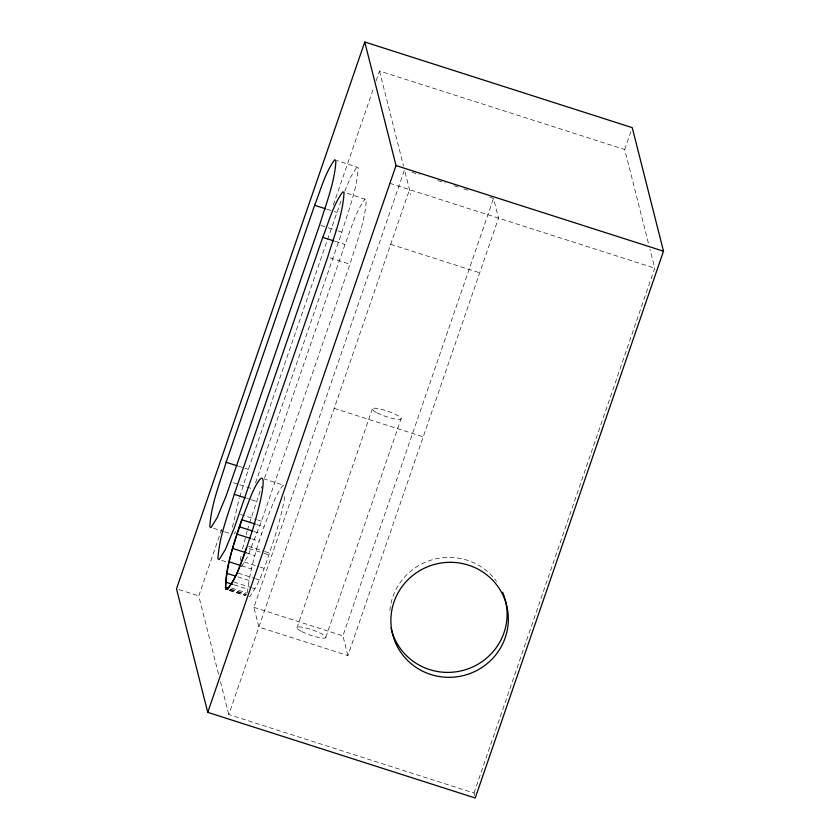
<?xml version="1.0" encoding="UTF-8"?>
<svg xmlns="http://www.w3.org/2000/svg" width="840" height="840" viewBox="0 0 840 840"><rect width="100%" height="100%" fill="white"/><g stroke="black" fill="none" stroke-linecap="round" stroke-linejoin="round"><path stroke-width="0.63" stroke-dasharray="4.2 3.15" d="M247.391 592.788C250.898 561.288 261.923 531.069 273.714 501.827A58.317 6.793 -72.2 0 1 283.952 485.289L264.17 478.957M232.417 527.289L239.316 498.068M240.345 560.469L241.447 553.749M242.55 548.972L247.107 531.289M239.673 496.881L248.388 469.403L327.096 240.828M247.422 530.124L249.207 524.212M249.564 523.037L261.608 486.633M248.987 596.432L249.942 596.379C261.859 579.863 266.984 559.493 273.714 540.488A58.317 6.793 -72.2 0 0 285.127 493.605M255.507 482.947L341.87 232.134C348.254 210.987 356.969 189.829 358.207 167.591L337.134 160.566M241.458 566.696L247.453 556.962L261.492 521.188L349.986 264.191C356.37 243.044 365.075 221.886 366.314 199.647L345.251 192.623M218.547 674.163L198.744 595.917L222.673 526.428M333.344 205.023L373.937 87.129M376.079 80.923L379.491 71.001L624.719 149.52L648.659 244.167M327.526 239.589L341.838 198.587M264.59 477.981L344.988 244.461C351.078 229.152 355.205 212.405 365.032 198.965M489.815 197.211L493.531 198.398L498.519 218.127L347.897 655.567L258.888 627.06L253.89 607.331L404.513 169.89L410.75 194.554M474.6 795.533L473.981 793.065L228.764 714.546L409.511 189.62M296.93 627.911L372.246 409.195M325.857 637.172L401.173 418.457M347.897 655.567L342.909 635.838L493.531 198.398M624.719 149.52L631.827 128.856M473.981 793.065L654.727 268.139L649.94 249.218M344.715 191.268L350.931 176.631L356.916 166.898M233.972 533.862L235.83 531.552M411.936 172.274L419.349 174.647M437.892 180.579L445.316 182.963M453.968 185.734L458.913 187.309M463.858 188.895L468.804 190.481M389.729 183.288L654.727 268.139M326.991 209.244L333.175 211.218M334.415 211.617L336.882 212.405M390.673 244.303L479.693 272.8M320.859 225.404L327.033 227.388M328.272 227.777L336.924 230.548M338.163 230.947L341.87 232.134M335.108 241.3L344.988 244.461M330.204 257.859L349.986 264.191M334.194 408.345L423.213 436.842M238.497 466.231L243.442 467.817M244.681 468.216L248.388 469.403M233.604 482.8L238.549 484.376M239.789 484.775L252.147 488.733M246.614 498.288L250.32 499.485M251.559 499.874L256.505 501.459M240.482 514.458L256.547 519.603M257.786 520.002L261.492 521.188M256.589 524.454L264.002 526.827M254.121 531.531L261.534 533.904M251.811 538.85L259.234 541.223M213.57 528.297L223.461 531.468M224.69 531.867L229.635 533.452M248.546 546.357L263.382 551.114M264.621 551.502L269.567 553.087M249.155 548.551L262.752 552.909M263.991 553.308L268.937 554.883M246.298 552.825L254.951 555.597M244.22 561.992L259.056 566.748M260.284 567.137L264.002 568.323M241.573 565.793L251.465 568.964M221.676 560.364L226.622 561.939M238.214 573.163L254.279 578.308M255.518 578.707L259.224 579.894M237.867 576.849L248.987 580.409M233.929 582.067L251.244 587.611M252.472 588.01L254.951 588.798M234.108 584.808L247.716 589.166M231.683 588.105L246.509 592.861M230.402 589.092L246.477 594.237M230.486 589.554L246.561 594.71M229.204 590.1L245.28 595.245M229.488 590.541L245.564 595.686M253.89 607.331L342.909 635.838M178.962 589.586L198.744 595.917M379.491 71.001L403.557 166.089M220.458 681.734L228.764 714.546M389.865 610.586A58.81 57.425 -14.2 0 1 433.115 559.524A58.81 57.425 -14.2 0 1 496.451 581.322M301.739 631.533A15.288 2.783 19 0 0 325.584 637.844A15.288 2.783 19 0 0 306.873 628.247A15.288 2.783 19 0 0 301.739 631.533M377.055 412.818A15.288 2.783 19 0 0 400.89 419.129A15.288 2.783 19 0 0 382.179 409.531A15.288 2.783 19 0 0 377.055 412.818"/><path stroke-width="1.26" d="M255.35 524.055L241.752 519.708C235.064 542.336 224.858 565.467 225.782 589.355L227.692 589.26C239.61 572.733 244.724 552.363 251.454 533.369A58.317 6.793 -72.2 0 0 263.141 482.255A58.317 6.793 -72.2 0 0 251.465 494.697C239.852 524.528 227.609 555.313 225.456 587.506L227.934 588.294M226.139 462.273C219.755 483.431 211.05 504.578 209.811 526.817L211.092 527.51L217.088 517.776L226.17 495.82L319.62 225.015C326.004 203.858 334.709 182.71 335.947 160.461L334.667 159.778C324.839 173.229 320.712 189.966 314.632 205.286L226.139 462.273L237.269 465.843M234.245 494.33C227.861 515.487 219.156 536.634 217.917 558.873L219.209 559.566L225.194 549.843L234.287 527.877L327.726 257.072C334.12 235.914 342.825 214.767 344.064 192.528L342.772 191.835C332.955 205.286 328.818 222.023 322.739 237.342L234.245 494.33L245.375 497.9M364.77 42L176.495 588.798L207.753 712.351L475.23 798L663.505 251.202L632.247 127.648L364.77 42L396.029 165.553L207.753 712.351M246.687 547.764C240.629 561.635 237.531 578.246 226.737 589.302L225.54 587.979L228.018 588.767M396.029 165.553L663.505 251.202M314.632 205.286L325.752 208.845M322.739 237.342L333.869 240.902M239.285 526.785L252.882 531.132M236.975 534.104L250.583 538.45M232.701 548.468L246.298 552.825M229.204 561.834L240.334 565.394M226.737 573.29L235.389 576.062M225.456 582.047L232.88 584.42M502.614 592.211A58.81 57.425 -14.2 0 1 466.095 669.512A58.81 57.425 -14.2 0 1 391.041 628.016M430.794 674.499A58.81 57.425 -14.2 0 0 507.213 607.908A58.81 57.425 -14.2 0 0 410.855 577.049A58.81 57.425 -14.2 0 0 430.794 674.499"/></g></svg>
